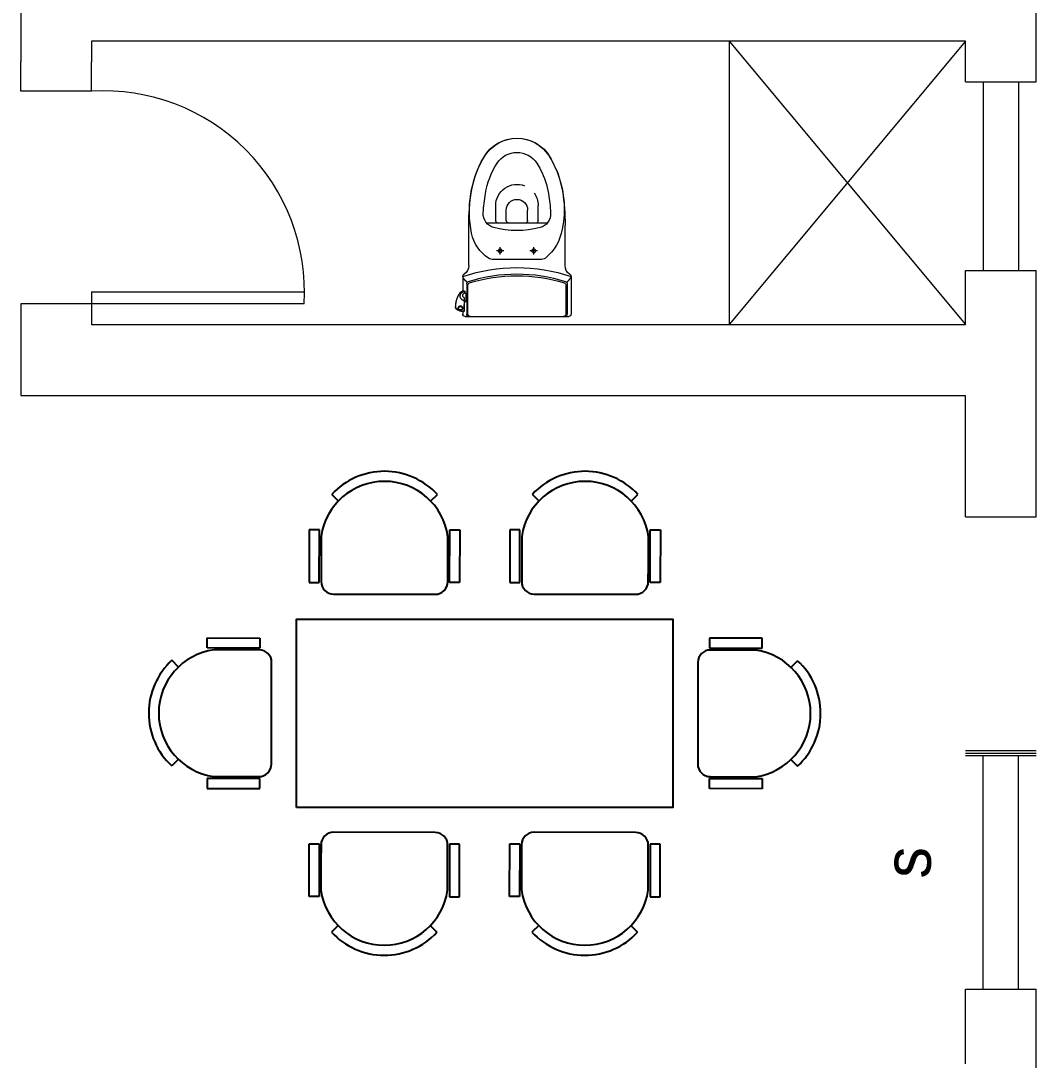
# Model space of a CAD drawing. Header units: inches. Extents: x -59 to 212, y 9 to 737.
# Drawn here: x 90.99 to 111.19, y 322.38 to 343.05 of the extents above; entities that cross this region are included whole.
import ezdxf

# ---------------------------------------------------------------- set-up
doc = ezdxf.new("R2010")
doc.units = ezdxf.units.IN
doc.header["$MEASUREMENT"] = 0
doc.linetypes.add('HIDDEN', pattern=[0.375, 0.25, -0.125])
for name, color, linetype in [('1', 8, 'Continuous'), ('A_WALL_3D', 1, 'Continuous'), ('BODY', 7, 'Continuous'), ('COVER', 7, 'Continuous'), ('DIM', 3, 'Continuous'), ('FUR', 6, 'Continuous'), ('HIDDEN', 8, 'HIDDEN')]:
    doc.layers.add(name, color=color, linetype=linetype)
doc.styles.add('STYLUS', font='stylu.ttf')

# ---------------------------------------------------------------- blocks, each defined once
blk = doc.blocks.new('CH4')
for p, q in [((-181.1, 370.2), (-209.8, 398.1)), ((182.5, 369.5), (211.3, 397.3)), ((-299.4, 257.2), (-299.8, 47.2)), ((-259.4, 257.2), (-299.4, 257.2)), ((-259.8, 47.2), (-259.4, 257.2)), ((260.2, 46.2), (260.6, 256.2)), ((260.6, 256.2), (300.6, 256.1)), ((300.6, 256.1), (300.2, 46.1)), ((-252.1, 230.5), (-252.4, 50.5)), ((252.8, 115.5), (253, 229.5)), ((252.6, 49.5), (252.8, 115.5)), ((-299.8, 47.2), (-259.8, 47.2)), ((300.2, 46.1), (260.2, 46.2)), ((-202.5, 0.4), (202.5, -0.4))]:
    blk.add_line(p, q)
for centre, radius, start, end in [((0.4, 203.7), 286.3, 42.5533, 137.2265), ((0.4, 195), 255, 7.7698, 172.01), ((-202.4, 50.4), 50, 179.8899, 269.8899), ((202.6, 49.6), 50, 269.8899, 359.8899)]:
    blk.add_arc(centre, radius, start, end)
blk = doc.blocks.new('MEET4')
at = {"layer": 'FUR'}
blk.add_lwpolyline([(-750, -375), (-750, 375), (750, 375), (750, -375)], close=True, dxfattribs=at)
for p in [(-400, 475), (400, 475)]:
    blk.add_blockref('CH4', p, dxfattribs=at)
for p, rotation in [((-850, 0), 90), ((850, 0), 270), ((-400, -475), 180), ((400, -475), 180)]:
    blk.add_blockref('CH4', p, dxfattribs=dict(at, rotation=rotation))

msp = doc.modelspace()

# ---------------------------------------------------------------- linework, layer by layer
at = {"lineweight": 0}
for p, q in [((111.19119, 341.84314), (111.19119, 355.53286)), ((90.99292, 344.67007), (90.99292, 342.23724)), ((92.4021, 342.64976), (92.4021, 342.23724)), ((109.78201, 342.64976), (92.4021, 342.64976)), ((109.78201, 342.64976), (105.08474, 342.64976)), ((109.78201, 341.84314), (109.78201, 342.64976)), ((90.99292, 341.6539), (90.99292, 342.23724)), ((92.4021, 341.6539), (92.4021, 342.23724)), ((109.78201, 341.84314), (111.19119, 341.84314)), ((110.1343, 341.84314), (110.1343, 338.08532)), ((110.8389, 341.84314), (110.8389, 338.08532)), ((92.40286, 341.6539), (90.99292, 341.6539)), ((109.78201, 337.01303), (109.78201, 338.08532)), ((109.78201, 338.08532), (111.19119, 338.08532)), ((111.19119, 333.18848), (111.19119, 338.08532)), ((90.99292, 337.42716), (90.99292, 335.60385)), ((92.4021, 337.42716), (92.4021, 337.01303)), ((92.4021, 337.01303), (109.78201, 337.01303)), ((90.99292, 335.60385), (109.78201, 335.60385)), ((109.78201, 333.18848), (109.78201, 335.60385)), ((109.78201, 333.18848), (111.19119, 333.18848)), ((109.78201, 328.53818), (111.19119, 328.53818)), ((109.78201, 328.49121), (111.19119, 328.49121)), ((109.78201, 328.44424), (111.19119, 328.44424)), ((110.1343, 323.79394), (110.1343, 328.44424)), ((110.8389, 323.79394), (110.8389, 328.44424)), ((109.78201, 322.31147), (109.78201, 323.79394)), ((109.78201, 323.79394), (111.19119, 323.79394)), ((111.19119, 319.66361), (111.19119, 323.79394))]:
    msp.add_line(p, q, dxfattribs=at)
at = {"color": 177, "lineweight": 0, "true_color": 0x293189}
for p, q in [((105.08474, 342.64976), (105.08474, 337.01303)), ((105.08474, 342.64976), (109.78201, 337.01303)), ((109.78201, 342.64976), (105.08474, 337.01303))]:
    msp.add_line(p, q, dxfattribs=at)
at = {"color": 2, "lineweight": 0}
for p, q in [((92.4021, 337.66203), (96.62965, 337.66131)), ((92.4021, 337.66203), (92.4021, 337.42716)), ((96.62961, 337.42645), (92.40206, 337.42716))]:
    msp.add_line(p, q, dxfattribs=at)
at = {"color": 7, "lineweight": 0}
msp.add_line((92.4021, 337.42716), (90.99292, 337.42716), dxfattribs=at)
at = {"layer": '1', "color": 177, "linetype": 'ByBlock', "lineweight": 0, "true_color": 0x293189}
for p, q in [((99.69617, 337.59352), (99.69147, 337.58461)), ((99.70105, 337.60228), (99.69617, 337.59352)), ((99.69638, 337.58714), (99.70154, 337.59682)), ((99.70613, 337.6109), (99.70105, 337.60228)), ((99.70154, 337.59682), (99.70692, 337.60634)), ((99.71139, 337.61937), (99.70613, 337.6109)), ((99.70692, 337.60634), (99.71253, 337.61567)), ((99.71685, 337.62769), (99.71139, 337.61937)), ((99.71253, 337.61567), (99.71837, 337.62483)), ((99.7225, 337.63586), (99.71685, 337.62769)), ((99.71837, 337.62483), (99.72444, 337.6338)), ((99.72834, 337.64388), (99.7225, 337.63586)), ((99.72444, 337.6338), (99.731, 337.64296)), ((99.72825, 337.59028), (99.7278, 337.58644)), ((99.7289, 337.59409), (99.72825, 337.59028)), ((99.73437, 337.65173), (99.72834, 337.64388)), ((99.72977, 337.59787), (99.7289, 337.59409)), ((99.73083, 337.60161), (99.72977, 337.59787)), ((99.73205, 337.60518), (99.73083, 337.60161)), ((99.731, 337.64296), (99.73782, 337.65192)), ((99.73346, 337.60871), (99.73205, 337.60518)), ((99.73506, 337.61218), (99.73346, 337.60871)), ((99.73521, 337.65276), (99.73437, 337.65173)), ((99.73683, 337.61558), (99.73506, 337.61218)), ((99.73524, 337.6528), (99.7363, 337.65405)), ((99.7363, 337.65405), (99.73769, 337.65558)), ((99.73889, 337.61909), (99.73683, 337.61558)), ((99.73769, 337.65558), (99.73914, 337.65708)), ((99.73782, 337.65192), (99.74005, 337.65459)), ((99.74114, 337.62252), (99.73889, 337.61909)), ((99.73914, 337.65708), (99.74066, 337.65854)), ((99.74005, 337.65459), (99.74249, 337.65715)), ((99.74066, 337.65854), (99.74224, 337.65997)), ((99.74358, 337.62587), (99.74114, 337.62252)), ((99.74224, 337.65997), (99.74389, 337.66138)), ((99.74249, 337.65715), (99.74512, 337.6596)), ((99.74619, 337.62911), (99.74358, 337.62587)), ((99.74389, 337.66138), (99.74561, 337.66275)), ((99.74512, 337.6596), (99.74801, 337.662)), ((99.74561, 337.66275), (99.7474, 337.66409)), ((99.7489, 337.63217), (99.74619, 337.62911)), ((99.7474, 337.66409), (99.74925, 337.6654)), ((99.74801, 337.662), (99.75107, 337.66427)), ((99.75177, 337.63514), (99.7489, 337.63217)), ((99.74925, 337.6654), (99.75116, 337.66667)), ((99.75107, 337.66427), (99.7543, 337.66642)), ((99.75116, 337.66667), (99.75313, 337.66789)), ((99.7548, 337.638), (99.75177, 337.63514)), ((99.75313, 337.66789), (99.75517, 337.66909)), ((99.7543, 337.66642), (99.75756, 337.66836)), ((99.75797, 337.64076), (99.7548, 337.638)), ((99.75517, 337.66909), (99.75726, 337.67025)), ((99.75726, 337.67025), (99.75941, 337.67137)), ((99.75756, 337.66836), (99.76094, 337.67019)), ((99.76141, 337.64349), (99.75797, 337.64076)), ((99.75941, 337.67137), (99.76162, 337.67244)), ((99.76094, 337.67019), (99.76444, 337.67188)), ((99.76499, 337.64611), (99.76141, 337.64349)), ((99.76162, 337.67244), (99.76389, 337.67348)), ((99.76389, 337.67348), (99.76621, 337.67447)), ((99.76444, 337.67188), (99.76812, 337.67348)), ((99.76871, 337.64861), (99.76499, 337.64611)), ((99.76621, 337.67447), (99.76859, 337.67542)), ((99.76812, 337.67348), (99.7719, 337.67495)), ((99.76859, 337.67542), (99.771, 337.67632)), ((99.77256, 337.65098), (99.76871, 337.64861)), ((99.771, 337.67632), (99.77346, 337.67718)), ((99.7719, 337.67495), (99.77576, 337.67629)), ((99.77642, 337.65316), (99.77256, 337.65098)), ((99.77346, 337.67718), (99.77597, 337.67799)), ((99.77576, 337.67629), (99.77951, 337.67744)), ((99.77597, 337.67799), (99.77851, 337.67875)), ((99.78039, 337.65521), (99.77642, 337.65316)), ((99.77851, 337.67875), (99.7811, 337.67946)), ((99.77951, 337.67744), (99.78332, 337.67848)), ((99.78447, 337.65714), (99.78039, 337.65521)), ((99.7811, 337.67946), (99.78373, 337.68012)), ((99.78297, 337.59296), (99.7831, 337.59651)), ((99.78312, 337.5894), (99.78297, 337.59296)), ((99.7831, 337.59651), (99.78351, 337.60003)), ((99.78356, 337.58585), (99.78312, 337.5894)), ((99.78332, 337.67848), (99.78721, 337.6794)), ((99.78351, 337.60003), (99.78421, 337.6035)), ((99.78373, 337.68012), (99.7864, 337.68074)), ((99.78421, 337.6035), (99.78521, 337.60698)), ((99.78864, 337.65894), (99.78447, 337.65714)), ((99.78521, 337.60698), (99.78651, 337.61041)), ((99.7864, 337.68074), (99.78911, 337.68131)), ((99.78651, 337.61041), (99.7881, 337.61374)), ((99.78721, 337.6794), (99.79115, 337.6802)), ((99.7881, 337.61374), (99.78997, 337.61697)), ((99.79368, 337.66089), (99.78864, 337.65894)), ((99.78911, 337.68131), (99.79052, 337.68158)), ((99.78997, 337.61697), (99.79211, 337.62006)), ((99.79052, 337.68158), (99.79895, 337.68313)), ((99.79115, 337.6802), (99.80387, 337.68254)), ((99.79211, 337.62006), (99.79447, 337.62295)), ((99.79884, 337.66266), (99.79368, 337.66089)), ((99.79447, 337.62295), (99.79709, 337.6257)), ((99.79709, 337.6257), (99.79995, 337.6283)), ((99.80411, 337.66424), (99.79884, 337.66266)), ((99.79895, 337.68313), (99.80329, 337.68391)), ((99.79995, 337.6283), (99.80304, 337.63073)), ((99.80304, 337.63073), (99.80633, 337.63296)), ((99.80329, 337.68391), (99.80408, 337.68404)), ((99.80387, 337.68254), (99.80542, 337.68276)), ((99.80408, 337.68404), (99.80529, 337.68418)), ((99.80946, 337.66564), (99.80411, 337.66424)), ((99.80529, 337.68418), (99.8065, 337.68426)), ((99.80542, 337.68276), (99.80699, 337.68284)), ((99.80633, 337.63296), (99.80922, 337.63467)), ((99.8065, 337.68426), (99.80772, 337.68428)), ((99.80699, 337.68284), (99.80855, 337.6828)), ((99.80772, 337.68428), (99.80892, 337.68424)), ((99.80855, 337.6828), (99.81008, 337.68264)), ((99.80892, 337.68424), (99.81011, 337.68414)), ((99.80922, 337.63467), (99.81225, 337.63624)), ((99.81488, 337.66683), (99.80946, 337.66564)), ((99.81008, 337.68264), (99.81157, 337.68234)), ((99.81011, 337.68414), (99.81128, 337.68398)), ((99.81128, 337.68398), (99.81245, 337.68376)), ((99.81157, 337.68234), (99.813, 337.68193)), ((99.81225, 337.63624), (99.81539, 337.63765)), ((99.81245, 337.68376), (99.8136, 337.68347)), ((99.813, 337.68193), (99.81435, 337.68141)), ((99.8136, 337.68347), (99.81474, 337.68313)), ((99.81435, 337.68141), (99.8156, 337.68077)), ((99.81474, 337.68313), (99.81584, 337.68272)), ((99.82035, 337.66783), (99.81488, 337.66683)), ((99.81583, 337.63886), (99.81539, 337.63765)), ((99.81539, 337.63765), (99.8154, 337.63766)), ((99.8154, 337.63766), (99.81691, 337.63902)), ((99.8156, 337.68077), (99.81674, 337.68003)), ((99.81625, 337.64018), (99.81583, 337.63886)), ((99.81584, 337.68272), (99.81692, 337.68225)), ((99.81666, 337.64162), (99.81625, 337.64018)), ((99.81705, 337.6432), (99.81666, 337.64162)), ((99.81674, 337.68003), (99.81776, 337.6792)), ((99.81691, 337.63902), (99.81847, 337.64018)), ((99.81692, 337.68225), (99.81794, 337.68173)), ((99.81757, 337.64559), (99.81705, 337.6432)), ((99.81806, 337.64825), (99.81757, 337.64559)), ((99.81776, 337.6792), (99.81865, 337.67827)), ((99.81794, 337.68173), (99.81892, 337.68115)), ((99.81853, 337.65117), (99.81806, 337.64825)), ((99.81847, 337.64018), (99.81952, 337.64083)), ((99.81896, 337.65428), (99.81853, 337.65117)), ((99.81865, 337.67827), (99.81938, 337.67728)), ((99.81892, 337.68115), (99.81982, 337.68053)), ((99.81937, 337.65763), (99.81896, 337.65428)), ((99.81975, 337.66123), (99.81937, 337.65763)), ((99.81938, 337.67728), (99.81996, 337.67622)), ((99.81952, 337.64083), (99.82052, 337.64138)), ((99.82006, 337.66445), (99.81975, 337.66123)), ((99.81982, 337.68053), (99.82067, 337.67986)), ((99.81996, 337.67622), (99.82037, 337.67511)), ((99.82035, 337.66783), (99.82006, 337.66445)), ((99.82065, 337.6725), (99.82035, 337.66783)), ((99.82037, 337.67511), (99.8206, 337.67396)), ((99.82052, 337.64138), (99.82144, 337.64181)), ((99.8206, 337.67396), (99.82065, 337.6725)), ((99.82067, 337.67986), (99.82147, 337.67913)), ((99.82144, 337.64181), (99.82203, 337.64204)), ((99.82147, 337.67913), (99.82222, 337.67836)), ((99.82203, 337.64204), (99.82255, 337.6422)), ((99.82222, 337.67836), (99.82289, 337.67755)), ((99.82255, 337.6422), (99.82264, 337.64223)), ((99.82289, 337.67755), (99.8235, 337.6767)), ((99.8232, 337.64228), (99.82348, 337.64444)), ((99.82348, 337.64444), (99.82376, 337.64678)), ((99.8235, 337.6767), (99.82403, 337.67581)), ((99.82376, 337.64678), (99.82403, 337.64928)), ((99.82403, 337.67581), (99.82449, 337.67491)), ((99.82403, 337.64928), (99.82429, 337.65195)), ((99.82429, 337.65195), (99.82455, 337.65488)), ((99.82449, 337.67491), (99.82487, 337.67398)), ((99.82455, 337.65488), (99.8248, 337.65797)), ((99.8248, 337.65797), (99.82504, 337.66124)), ((99.82487, 337.67398), (99.82516, 337.67304)), ((99.82504, 337.66124), (99.82527, 337.66466)), ((99.82516, 337.67304), (99.82538, 337.6721)), ((99.82527, 337.66466), (99.82557, 337.6693)), ((99.82538, 337.6721), (99.82553, 337.67114)), ((99.82553, 337.67114), (99.82555, 337.67092)), ((99.82555, 337.67088), (99.82555, 337.67092)), ((99.82557, 337.6693), (99.82555, 337.67088)), ((99.82557, 337.6693), (99.82597, 337.66494)), ((99.82565, 337.6698), (99.8264, 337.66164)), ((99.82597, 337.66494), (99.82637, 337.66058)), ((99.82637, 337.66058), (99.82642, 337.66003)), ((99.82638, 337.64921), (99.82637, 337.64565)), ((99.82637, 337.64565), (99.82638, 337.643)), ((99.8264, 337.65265), (99.82638, 337.64921)), ((99.8264, 337.66165), (99.82644, 337.66111)), ((99.82643, 337.65608), (99.8264, 337.65265)), ((99.82642, 337.66003), (99.82647, 337.65948)), ((99.82647, 337.65941), (99.82643, 337.65608)), ((99.82644, 337.66111), (99.82645, 337.66086)), ((99.82645, 337.66086), (99.82646, 337.66058)), ((99.82646, 337.66058), (99.82647, 337.65948)), ((99.82647, 337.65948), (99.82647, 337.65941)), ((99.84352, 337.64232), (99.84352, 337.46859)), ((99.63962, 337.39013), (99.63903, 337.37963)), ((99.64041, 337.40058), (99.63962, 337.39013)), ((99.64138, 337.41097), (99.64041, 337.40058)), ((99.64255, 337.42129), (99.64138, 337.41097)), ((99.6442, 337.43359), (99.64255, 337.42129)), ((99.64348, 337.38242), (99.6442, 337.39432)), ((99.64612, 337.44578), (99.6442, 337.43359)), ((99.6442, 337.39432), (99.64516, 337.40616)), ((99.64516, 337.40616), (99.64636, 337.4179)), ((99.64831, 337.45785), (99.64612, 337.44578)), ((99.64636, 337.4179), (99.64781, 337.42956)), ((99.64781, 337.42956), (99.64953, 337.44128)), ((99.65077, 337.4698), (99.64831, 337.45785)), ((99.64953, 337.44128), (99.6515, 337.45291)), ((99.6535, 337.48162), (99.65077, 337.4698)), ((99.6515, 337.45291), (99.65371, 337.46442)), ((99.65649, 337.4933), (99.6535, 337.48162)), ((99.65371, 337.46442), (99.65617, 337.47582)), ((99.65617, 337.47582), (99.65887, 337.48709)), ((99.65974, 337.50484), (99.65649, 337.4933)), ((99.65887, 337.48709), (99.66166, 337.49769)), ((99.66326, 337.51623), (99.65974, 337.50484)), ((99.66166, 337.49769), (99.66467, 337.50817)), ((99.66671, 337.52653), (99.66326, 337.51623)), ((99.66467, 337.50817), (99.6679, 337.51852)), ((99.67037, 337.53671), (99.66671, 337.52653)), ((99.6679, 337.51852), (99.67133, 337.52875)), ((99.67425, 337.54674), (99.67037, 337.53671)), ((99.67133, 337.52875), (99.67498, 337.53883)), ((99.67835, 337.55664), (99.67425, 337.54674)), ((99.67498, 337.53883), (99.67885, 337.54878)), ((99.68265, 337.56639), (99.67835, 337.55664)), ((99.67885, 337.54878), (99.68292, 337.55859)), ((99.68696, 337.57557), (99.68265, 337.56639)), ((99.68292, 337.55859), (99.6872, 337.56826)), ((99.69147, 337.58461), (99.68696, 337.57557)), ((99.6872, 337.56826), (99.69169, 337.57778)), ((99.69169, 337.57778), (99.69638, 337.58714)), ((99.7278, 337.58644), (99.72752, 337.58154)), ((99.72752, 337.58154), (99.72759, 337.57661)), ((99.72759, 337.57661), (99.72798, 337.57169)), ((99.72798, 337.57169), (99.72851, 337.5679)), ((99.72851, 337.5679), (99.72924, 337.56411)), ((99.72924, 337.56411), (99.73017, 337.56035)), ((99.73017, 337.56035), (99.73129, 337.55663)), ((99.73129, 337.55663), (99.73301, 337.55187)), ((99.73301, 337.55187), (99.73505, 337.54719)), ((99.73505, 337.54719), (99.73739, 337.5426)), ((99.73739, 337.5426), (99.7394, 337.53913)), ((99.7394, 337.53913), (99.74158, 337.53573)), ((99.74158, 337.53573), (99.74394, 337.53241)), ((99.74394, 337.53241), (99.74645, 337.52917)), ((99.74645, 337.52917), (99.75, 337.52505)), ((99.75, 337.52505), (99.75381, 337.52109)), ((99.75381, 337.52109), (99.75788, 337.51731)), ((99.75788, 337.51731), (99.76117, 337.51453)), ((99.76117, 337.51453), (99.76461, 337.51187)), ((99.76461, 337.51187), (99.76817, 337.50933)), ((99.76817, 337.50933), (99.77185, 337.50693)), ((99.77185, 337.50693), (99.77564, 337.50467)), ((99.77564, 337.50467), (99.77953, 337.50254)), ((99.77953, 337.50254), (99.78352, 337.50055)), ((99.78352, 337.50055), (99.78761, 337.49871)), ((99.78423, 337.58253), (99.78356, 337.58585)), ((99.78516, 337.57923), (99.78423, 337.58253)), ((99.78633, 337.57597), (99.78516, 337.57923)), ((99.78774, 337.57277), (99.78633, 337.57597)), ((99.78761, 337.49871), (99.7919, 337.49698)), ((99.7894, 337.56966), (99.78774, 337.57277)), ((99.79124, 337.56671), (99.7894, 337.56966)), ((99.79332, 337.56386), (99.79124, 337.56671)), ((99.7919, 337.49698), (99.79628, 337.4954)), ((99.79561, 337.56111), (99.79332, 337.56386)), ((99.7981, 337.55851), (99.79561, 337.56111)), ((99.79628, 337.4954), (99.80074, 337.49399)), ((99.8008, 337.55606), (99.7981, 337.55851)), ((99.80074, 337.49399), (99.80526, 337.49274)), ((99.80317, 337.55415), (99.8008, 337.55606)), ((99.80567, 337.55236), (99.80317, 337.55415)), ((99.80526, 337.49274), (99.80843, 337.49198)), ((99.8083, 337.55071), (99.80567, 337.55236)), ((99.80858, 337.39349), (99.80823, 337.37934)), ((99.81102, 337.54919), (99.8083, 337.55071)), ((99.80843, 337.49198), (99.81163, 337.4913)), ((99.80896, 337.40755), (99.80858, 337.39349)), ((99.80935, 337.42152), (99.80896, 337.40755)), ((99.80976, 337.43538), (99.80935, 337.42152)), ((99.81019, 337.44913), (99.80976, 337.43538)), ((99.81056, 337.46049), (99.81019, 337.44913)), ((99.81094, 337.47177), (99.81056, 337.46049)), ((99.81133, 337.48296), (99.81094, 337.47177)), ((99.81102, 337.54919), (99.81122, 337.5445)), ((99.81103, 337.54917), (99.81102, 337.54919)), ((99.81229, 337.54493), (99.81103, 337.54917)), ((99.81122, 337.5445), (99.81139, 337.5398)), ((99.81163, 337.4913), (99.81133, 337.48296)), ((99.81139, 337.5398), (99.81153, 337.53509)), ((99.81153, 337.53509), (99.81164, 337.53038)), ((99.81169, 337.49399), (99.81163, 337.4913)), ((99.81164, 337.53038), (99.81173, 337.52569)), ((99.81174, 337.49672), (99.81169, 337.49399)), ((99.81173, 337.52569), (99.81179, 337.52103)), ((99.81178, 337.49948), (99.81174, 337.49672)), ((99.81181, 337.50227), (99.81178, 337.49948)), ((99.81179, 337.52103), (99.81184, 337.51626)), ((99.81184, 337.50686), (99.81181, 337.50227)), ((99.81184, 337.51626), (99.81185, 337.51153)), ((99.81185, 337.51153), (99.81184, 337.50686)), ((99.8136, 337.54071), (99.81229, 337.54493)), ((99.81446, 337.53794), (99.8136, 337.54071)), ((99.81416, 337.39456), (99.81382, 337.38134)), ((99.81452, 337.40769), (99.81416, 337.39456)), ((99.81528, 337.53517), (99.81446, 337.53794)), ((99.8149, 337.42074), (99.81452, 337.40769)), ((99.81529, 337.4337), (99.8149, 337.42074)), ((99.81604, 337.5324), (99.81528, 337.53517)), ((99.81568, 337.44641), (99.81529, 337.4337)), ((99.81569, 337.44656), (99.81568, 337.44641)), ((99.81582, 337.45022), (99.81569, 337.44656)), ((99.8157, 337.44648), (99.8157, 337.44641)), ((99.81596, 337.45375), (99.81582, 337.45022)), ((99.81613, 337.45728), (99.81596, 337.45375)), ((99.81653, 337.53035), (99.81604, 337.5324)), ((99.81631, 337.46065), (99.81613, 337.45728)), ((99.81651, 337.46385), (99.81631, 337.46065)), ((99.81673, 337.46684), (99.81651, 337.46385)), ((99.81694, 337.52831), (99.81653, 337.53035)), ((99.81661, 337.48911), (99.81675, 337.49319)), ((99.81695, 337.46961), (99.81673, 337.46684)), ((99.81675, 337.49319), (99.81688, 337.49737)), ((99.81688, 337.49737), (99.81699, 337.50162)), ((99.81723, 337.52632), (99.81694, 337.52831)), ((99.81719, 337.4721), (99.81695, 337.46961)), ((99.81699, 337.50162), (99.8171, 337.50594)), ((99.8171, 337.50594), (99.81719, 337.51047)), ((99.81719, 337.51047), (99.81727, 337.51505)), ((99.81743, 337.47437), (99.81719, 337.4721)), ((99.81738, 337.52434), (99.81723, 337.52632)), ((99.81727, 337.51505), (99.81733, 337.51968)), ((99.81733, 337.51968), (99.81738, 337.52434)), ((99.81769, 337.47642), (99.81743, 337.47437)), ((99.81795, 337.47821), (99.81769, 337.47642)), ((99.81822, 337.47974), (99.81795, 337.47821)), ((99.81813, 337.47867), (99.81846, 337.47914)), ((99.81822, 337.47917), (99.81816, 337.47891)), ((99.8185, 337.48101), (99.81822, 337.47974)), ((99.81832, 337.47963), (99.81822, 337.47917)), ((99.81841, 337.47999), (99.81832, 337.47963)), ((99.81848, 337.48027), (99.81841, 337.47999)), ((99.81846, 337.47914), (99.81903, 337.48014)), ((99.81854, 337.48047), (99.81848, 337.48027)), ((99.81879, 337.48201), (99.8185, 337.48101)), ((99.81859, 337.4806), (99.81854, 337.48047)), ((99.81861, 337.48065), (99.81859, 337.4806)), ((99.81861, 337.48066), (99.81861, 337.48065)), ((99.81908, 337.48274), (99.81879, 337.48201)), ((99.81903, 337.48014), (99.81933, 337.48085)), ((99.81937, 337.48318), (99.81908, 337.48274)), ((99.81933, 337.48085), (99.81955, 337.48161)), ((99.81966, 337.48334), (99.81937, 337.48318)), ((99.81955, 337.48161), (99.81967, 337.48244)), ((99.81967, 337.48244), (99.81966, 337.48334)), ((99.63861, 337.36324), (99.63857, 337.36437)), ((99.63863, 337.36907), (99.63858, 337.36736)), ((99.63863, 337.36907), (99.6386, 337.36736)), ((99.6386, 337.36736), (99.63863, 337.36533)), ((99.63865, 337.36224), (99.63861, 337.36324)), ((99.63903, 337.37963), (99.63863, 337.36907)), ((99.63863, 337.36533), (99.63885, 337.3616)), ((99.6389, 337.35913), (99.63865, 337.36224)), ((99.63885, 337.3616), (99.63928, 337.35788)), ((99.63945, 337.35504), (99.6389, 337.35913)), ((99.63928, 337.35788), (99.63996, 337.35409)), ((99.64024, 337.35112), (99.63945, 337.35504)), ((99.63996, 337.35409), (99.64086, 337.35033)), ((99.64127, 337.34725), (99.64024, 337.35112)), ((99.64086, 337.35033), (99.64198, 337.34663)), ((99.64254, 337.34345), (99.64127, 337.34725)), ((99.64198, 337.34663), (99.64329, 337.3431)), ((99.64398, 337.33986), (99.64254, 337.34345)), ((99.64301, 337.37045), (99.64348, 337.38242)), ((99.64303, 337.36653), (99.64301, 337.37045)), ((99.64329, 337.36262), (99.64303, 337.36653)), ((99.64382, 337.35873), (99.64329, 337.36262)), ((99.64329, 337.3431), (99.6448, 337.33964)), ((99.64456, 337.35501), (99.64382, 337.35873)), ((99.64564, 337.33636), (99.64398, 337.33986)), ((99.64554, 337.35133), (99.64456, 337.35501)), ((99.6448, 337.33964), (99.6465, 337.33627)), ((99.64675, 337.34771), (99.64554, 337.35133)), ((99.6475, 337.33295), (99.64564, 337.33636)), ((99.6465, 337.33627), (99.64846, 337.33291)), ((99.6481, 337.34436), (99.64675, 337.34771)), ((99.6495, 337.32974), (99.6475, 337.33295)), ((99.64965, 337.34108), (99.6481, 337.34436)), ((99.64846, 337.33291), (99.65062, 337.32965)), ((99.65169, 337.32665), (99.6495, 337.32974)), ((99.65139, 337.33789), (99.64965, 337.34108)), ((99.65062, 337.32965), (99.65298, 337.32652)), ((99.65326, 337.33489), (99.65139, 337.33789)), ((99.65405, 337.32367), (99.65169, 337.32665)), ((99.65298, 337.32652), (99.65564, 337.32338)), ((99.65531, 337.33199), (99.65326, 337.33489)), ((99.65667, 337.32075), (99.65405, 337.32367)), ((99.65752, 337.32921), (99.65531, 337.33199)), ((99.65564, 337.32338), (99.65849, 337.32041)), ((99.65945, 337.31797), (99.65667, 337.32075)), ((99.65997, 337.32647), (99.65752, 337.32921)), ((99.65849, 337.32041), (99.66153, 337.3176)), ((99.6624, 337.31536), (99.65945, 337.31797)), ((99.66257, 337.32387), (99.65997, 337.32647)), ((99.66153, 337.3176), (99.66485, 337.31489)), ((99.66541, 337.31297), (99.6624, 337.31536)), ((99.66533, 337.32142), (99.66257, 337.32387)), ((99.66485, 337.31489), (99.66834, 337.31239)), ((99.66814, 337.31919), (99.66533, 337.32142)), ((99.66855, 337.31076), (99.66541, 337.31297)), ((99.67109, 337.31712), (99.66814, 337.31919)), ((99.66834, 337.31239), (99.67199, 337.3101)), ((99.67182, 337.30871), (99.66855, 337.31076)), ((99.67415, 337.31521), (99.67109, 337.31712)), ((99.67569, 337.30638), (99.67193, 337.30855)), ((99.67941, 337.3044), (99.67198, 337.30862)), ((99.68159, 337.31098), (99.67415, 337.31521)), ((99.67994, 337.30401), (99.67569, 337.30638)), ((99.68714, 337.3003), (99.67941, 337.3044)), ((99.68422, 337.30171), (99.67994, 337.30401)), ((99.68916, 337.30694), (99.68159, 337.31098)), ((99.68854, 337.29947), (99.68422, 337.30171)), ((99.69498, 337.29639), (99.68714, 337.3003)), ((99.69291, 337.29728), (99.68854, 337.29947)), ((99.69685, 337.30311), (99.68916, 337.30694)), ((99.68966, 337.34102), (99.68947, 337.33808)), ((99.68947, 337.33808), (99.68953, 337.33513)), ((99.68953, 337.33513), (99.68983, 337.3322)), ((99.69008, 337.34394), (99.68966, 337.34102)), ((99.68983, 337.3322), (99.69037, 337.32931)), ((99.69075, 337.34681), (99.69008, 337.34394)), ((99.69037, 337.32931), (99.69113, 337.32647)), ((99.69164, 337.34962), (99.69075, 337.34681)), ((99.69113, 337.32647), (99.69212, 337.32371)), ((99.69275, 337.35235), (99.69164, 337.34962)), ((99.69212, 337.32371), (99.69333, 337.32104)), ((99.69406, 337.35498), (99.69275, 337.35235)), ((99.69732, 337.29517), (99.69291, 337.29728)), ((99.69333, 337.32104), (99.69472, 337.31847)), ((99.69557, 337.35751), (99.69406, 337.35498)), ((99.69472, 337.31847), (99.69631, 337.31602)), ((99.70294, 337.29271), (99.69498, 337.29639)), ((99.69725, 337.35992), (99.69557, 337.35751)), ((99.69631, 337.31602), (99.69806, 337.31369)), ((99.70465, 337.29949), (99.69685, 337.30311)), ((99.69949, 337.36264), (99.69725, 337.35992)), ((99.70176, 337.29312), (99.69732, 337.29517)), ((99.69744, 337.33787), (99.69759, 337.34017)), ((99.69749, 337.33557), (99.69744, 337.33787)), ((99.69774, 337.33329), (99.69749, 337.33557)), ((99.69759, 337.34017), (99.69795, 337.34246)), ((99.69819, 337.33103), (99.69774, 337.33329)), ((99.69795, 337.34246), (99.69849, 337.34468)), ((99.69806, 337.31369), (99.69997, 337.3115)), ((99.69883, 337.32881), (99.69819, 337.33103)), ((99.69849, 337.34468), (99.69923, 337.34687)), ((99.69965, 337.32666), (99.69883, 337.32881)), ((99.69923, 337.34687), (99.70016, 337.34903)), ((99.70193, 337.36517), (99.69949, 337.36264)), ((99.70065, 337.32458), (99.69965, 337.32666)), ((99.69997, 337.3115), (99.70244, 337.30906)), ((99.70016, 337.34903), (99.70124, 337.35108)), ((99.70183, 337.32256), (99.70065, 337.32458)), ((99.70124, 337.35108), (99.70249, 337.35305)), ((99.70623, 337.29113), (99.70176, 337.29312)), ((99.70314, 337.32066), (99.70183, 337.32256)), ((99.70457, 337.36749), (99.70193, 337.36517)), ((99.70244, 337.30906), (99.7051, 337.30682)), ((99.70249, 337.35305), (99.7039, 337.35495)), ((99.711, 337.28923), (99.70294, 337.29271)), ((99.70459, 337.31884), (99.70314, 337.32066)), ((99.7039, 337.35495), (99.70623, 337.35756)), ((99.70737, 337.36961), (99.70457, 337.36749)), ((99.7062, 337.31711), (99.70459, 337.31884)), ((99.71255, 337.29608), (99.70465, 337.29949)), ((99.7051, 337.30682), (99.70791, 337.3048)), ((99.70824, 337.31522), (99.7062, 337.31711)), ((99.70623, 337.35756), (99.70888, 337.35997)), ((99.71074, 337.28922), (99.70623, 337.29113)), ((99.71031, 337.37151), (99.70737, 337.36961)), ((99.70791, 337.3048), (99.71087, 337.30299)), ((99.71046, 337.31347), (99.70824, 337.31522)), ((99.70888, 337.35997), (99.71171, 337.3621)), ((99.71415, 337.37359), (99.71031, 337.37151)), ((99.71282, 337.31188), (99.71046, 337.31347)), ((99.71527, 337.28737), (99.71074, 337.28922)), ((99.71087, 337.30299), (99.71394, 337.3014)), ((99.72052, 337.28546), (99.711, 337.28923)), ((99.71171, 337.3621), (99.71477, 337.36401)), ((99.72188, 337.29237), (99.71255, 337.29608)), ((99.71527, 337.31047), (99.71282, 337.31188)), ((99.71394, 337.3014), (99.71792, 337.29973)), ((99.71815, 337.37532), (99.71415, 337.37359)), ((99.71477, 337.36401), (99.71795, 337.36562)), ((99.71785, 337.30922), (99.71527, 337.31047)), ((99.71984, 337.2856), (99.71527, 337.28737)), ((99.72115, 337.30793), (99.71785, 337.30922)), ((99.71792, 337.29973), (99.72202, 337.29841)), ((99.71795, 337.36562), (99.7213, 337.36699)), ((99.72227, 337.37673), (99.71815, 337.37532)), ((99.72444, 337.28388), (99.71984, 337.2856)), ((99.73017, 337.28199), (99.72052, 337.28546)), ((99.72459, 337.30689), (99.72115, 337.30793)), ((99.7213, 337.36699), (99.72472, 337.36808)), ((99.73134, 337.28896), (99.72188, 337.29237)), ((99.72202, 337.29841), (99.72622, 337.29743)), ((99.72648, 337.37779), (99.72227, 337.37673)), ((99.72907, 337.28224), (99.72444, 337.28388)), ((99.72807, 337.30613), (99.72459, 337.30689)), ((99.72472, 337.36808), (99.72824, 337.36892)), ((99.72622, 337.29743), (99.73048, 337.2968)), ((99.73075, 337.37853), (99.72648, 337.37779)), ((99.73164, 337.30564), (99.72807, 337.30613)), ((99.72824, 337.36892), (99.7318, 337.36949)), ((99.73373, 337.28067), (99.72907, 337.28224)), ((99.73994, 337.27883), (99.73017, 337.28199)), ((99.73048, 337.2968), (99.73479, 337.29652)), ((99.73506, 337.37892), (99.73075, 337.37853)), ((99.74092, 337.28584), (99.73134, 337.28896)), ((99.73523, 337.30542), (99.73164, 337.30564)), ((99.7318, 337.36949), (99.73539, 337.3698)), ((99.7384, 337.27917), (99.73373, 337.28067)), ((99.73479, 337.29652), (99.7391, 337.29659)), ((99.73938, 337.37898), (99.73506, 337.37892)), ((99.73882, 337.30547), (99.73523, 337.30542)), ((99.73539, 337.3698), (99.73899, 337.36985)), ((99.74309, 337.27775), (99.7384, 337.27917)), ((99.74242, 337.30579), (99.73882, 337.30547)), ((99.73899, 337.36985), (99.74257, 337.36964)), ((99.7391, 337.29659), (99.74341, 337.29699)), ((99.74368, 337.37871), (99.73938, 337.37898)), ((99.74981, 337.27598), (99.73994, 337.27883)), ((99.75059, 337.28304), (99.74092, 337.28584)), ((99.74596, 337.30638), (99.74242, 337.30579)), ((99.74257, 337.36964), (99.74614, 337.36917)), ((99.74781, 337.27639), (99.74309, 337.27775)), ((99.74341, 337.29699), (99.74767, 337.29775)), ((99.74793, 337.3781), (99.74368, 337.37871)), ((99.74948, 337.30725), (99.74596, 337.30638)), ((99.74614, 337.36917), (99.74962, 337.36843)), ((99.74767, 337.29775), (99.75188, 337.29885)), ((99.75254, 337.27511), (99.74781, 337.27639)), ((99.75213, 337.37716), (99.74793, 337.3781)), ((99.75289, 337.30838), (99.74948, 337.30725)), ((99.74962, 337.36843), (99.75305, 337.36743)), ((99.75978, 337.27344), (99.74981, 337.27598)), ((99.76036, 337.28054), (99.75059, 337.28304)), ((99.75188, 337.29885), (99.75599, 337.3003)), ((99.75622, 337.37588), (99.75213, 337.37716)), ((99.7573, 337.2739), (99.75254, 337.27511)), ((99.75624, 337.30979), (99.75289, 337.30838)), ((99.75305, 337.36743), (99.75633, 337.36617)), ((99.75599, 337.3003), (99.75997, 337.30209)), ((99.76018, 337.37426), (99.75622, 337.37588)), ((99.7594, 337.31145), (99.75624, 337.30979)), ((99.75633, 337.36617), (99.75891, 337.36496)), ((99.76208, 337.27276), (99.7573, 337.2739)), ((99.75891, 337.36496), (99.76135, 337.36359)), ((99.76246, 337.3134), (99.7594, 337.31145)), ((99.76983, 337.27122), (99.75978, 337.27344)), ((99.75997, 337.30209), (99.7638, 337.30423)), ((99.76324, 337.37272), (99.76018, 337.37426)), ((99.77022, 337.27835), (99.76036, 337.28054)), ((99.76135, 337.36359), (99.7637, 337.36204)), ((99.76686, 337.2717), (99.76208, 337.27276)), ((99.76527, 337.31558), (99.76246, 337.3134)), ((99.76619, 337.37097), (99.76324, 337.37272)), ((99.7637, 337.36204), (99.76591, 337.36033)), ((99.7638, 337.30423), (99.76673, 337.30618)), ((99.7679, 337.31806), (99.76527, 337.31558)), ((99.76591, 337.36033), (99.76794, 337.35849)), ((99.76899, 337.36899), (99.76619, 337.37097)), ((99.76673, 337.30618), (99.76951, 337.30835)), ((99.77164, 337.27071), (99.76686, 337.2717)), ((99.77022, 337.32072), (99.7679, 337.31806)), ((99.76794, 337.35849), (99.76954, 337.35679)), ((99.77163, 337.36681), (99.76899, 337.36899)), ((99.76951, 337.30835), (99.77214, 337.31073)), ((99.76954, 337.35679), (99.77099, 337.35501)), ((99.77996, 337.26932), (99.76983, 337.27122)), ((99.77163, 337.32265), (99.77022, 337.32072)), ((99.78015, 337.27647), (99.77022, 337.27835)), ((99.77099, 337.35501), (99.77229, 337.35314)), ((99.7741, 337.36442), (99.77163, 337.36681)), ((99.77288, 337.32466), (99.77163, 337.32265)), ((99.77647, 337.26979), (99.77164, 337.27071)), ((99.77214, 337.31073), (99.77457, 337.31331)), ((99.77229, 337.35314), (99.77346, 337.35115)), ((99.77395, 337.32672), (99.77288, 337.32466)), ((99.77346, 337.35115), (99.77445, 337.34909)), ((99.77487, 337.3289), (99.77395, 337.32672)), ((99.77599, 337.36228), (99.7741, 337.36442)), ((99.77445, 337.34909), (99.77527, 337.34697)), ((99.77457, 337.31331), (99.77679, 337.31608)), ((99.77561, 337.33111), (99.77487, 337.3289)), ((99.77527, 337.34697), (99.77591, 337.34476)), ((99.77615, 337.33335), (99.77561, 337.33111)), ((99.77591, 337.34476), (99.77636, 337.34252)), ((99.77774, 337.35999), (99.77599, 337.36228)), ((99.7765, 337.33565), (99.77615, 337.33335)), ((99.77636, 337.34252), (99.77661, 337.34024)), ((99.78133, 337.26894), (99.77647, 337.26979)), ((99.77666, 337.33795), (99.7765, 337.33565)), ((99.77661, 337.34024), (99.77666, 337.33795)), ((99.77679, 337.31608), (99.77847, 337.31853)), ((99.77931, 337.35758), (99.77774, 337.35999)), ((99.77847, 337.31853), (99.77997, 337.32109)), ((99.7807, 337.35505), (99.77931, 337.35758)), ((99.79015, 337.26774), (99.77996, 337.26932)), ((99.77997, 337.32109), (99.78127, 337.32376)), ((99.79014, 337.27492), (99.78015, 337.27647)), ((99.7819, 337.35242), (99.7807, 337.35505)), ((99.78127, 337.32376), (99.78237, 337.32652)), ((99.78622, 337.26816), (99.78133, 337.26894)), ((99.78288, 337.34968), (99.7819, 337.35242)), ((99.78237, 337.32652), (99.78326, 337.32936)), ((99.78364, 337.34687), (99.78288, 337.34968)), ((99.78326, 337.32936), (99.78392, 337.33225)), ((99.78418, 337.34399), (99.78364, 337.34687)), ((99.78392, 337.33225), (99.78434, 337.33518)), ((99.78447, 337.34107), (99.78418, 337.34399)), ((99.78434, 337.33518), (99.78453, 337.33813)), ((99.78453, 337.33813), (99.78447, 337.34107)), ((99.79025, 337.26758), (99.78622, 337.26816)), ((99.79179, 337.27479), (99.79014, 337.27492)), ((99.79239, 337.26756), (99.79015, 337.26774)), ((99.79065, 337.26752), (99.79025, 337.26758)), ((99.79184, 337.26742), (99.79065, 337.26752)), ((99.79346, 337.27485), (99.79179, 337.27479)), ((99.79304, 337.2674), (99.79184, 337.26742)), ((99.79465, 337.26765), (99.79239, 337.26756)), ((99.79424, 337.26745), (99.79304, 337.2674)), ((99.79511, 337.2751), (99.79346, 337.27485)), ((99.79544, 337.26757), (99.79424, 337.26745)), ((99.79688, 337.268), (99.79465, 337.26765)), ((99.79664, 337.27552), (99.79511, 337.2751)), ((99.79662, 337.26777), (99.79544, 337.26757)), ((99.7978, 337.26805), (99.79662, 337.26777)), ((99.79812, 337.27611), (99.79664, 337.27552)), ((99.79892, 337.26857), (99.79688, 337.268)), ((99.79896, 337.2684), (99.7978, 337.26805)), ((99.79952, 337.27685), (99.79812, 337.27611)), ((99.80088, 337.26935), (99.79892, 337.26857)), ((99.80009, 337.26882), (99.79896, 337.2684)), ((99.80084, 337.27774), (99.79952, 337.27685)), ((99.8012, 337.26931), (99.80009, 337.26882)), ((99.80205, 337.27878), (99.80084, 337.27774)), ((99.80275, 337.27034), (99.80088, 337.26935)), ((99.80227, 337.26988), (99.8012, 337.26931)), ((99.80313, 337.27994), (99.80205, 337.27878)), ((99.8033, 337.2705), (99.80227, 337.26988)), ((99.80448, 337.27152), (99.80275, 337.27034)), ((99.80407, 337.28121), (99.80313, 337.27994)), ((99.80428, 337.27118), (99.8033, 337.2705)), ((99.80487, 337.28258), (99.80407, 337.28121)), ((99.80521, 337.27192), (99.80428, 337.27118)), ((99.80608, 337.27289), (99.80448, 337.27152)), ((99.8055, 337.28401), (99.80487, 337.28258)), ((99.80609, 337.27271), (99.80521, 337.27192)), ((99.80597, 337.28551), (99.8055, 337.28401)), ((99.80626, 337.28705), (99.80597, 337.28551)), ((99.80752, 337.27442), (99.80608, 337.27289)), ((99.80693, 337.27357), (99.80609, 337.27271)), ((99.80638, 337.2886), (99.80626, 337.28705)), ((99.80653, 337.2977), (99.80638, 337.2886)), ((99.80669, 337.30678), (99.80653, 337.2977)), ((99.80696, 337.32144), (99.80669, 337.30678)), ((99.80771, 337.27449), (99.80693, 337.27357)), ((99.80725, 337.33603), (99.80696, 337.32144)), ((99.80756, 337.35055), (99.80725, 337.33603)), ((99.80876, 337.27609), (99.80752, 337.27442)), ((99.80788, 337.36499), (99.80756, 337.35055)), ((99.80844, 337.27545), (99.80771, 337.27449)), ((99.80823, 337.37934), (99.80788, 337.36499)), ((99.80879, 337.27597), (99.80844, 337.27545)), ((99.80982, 337.27789), (99.80876, 337.27609)), ((99.81066, 337.27979), (99.80982, 337.27789)), ((99.81128, 337.28176), (99.81066, 337.27979)), ((99.81167, 337.28378), (99.81128, 337.28176)), ((99.81182, 337.28575), (99.81167, 337.28378)), ((99.81206, 337.29976), (99.81182, 337.28583)), ((99.81232, 337.31364), (99.81206, 337.29976)), ((99.81259, 337.32746), (99.81232, 337.31364)), ((99.81288, 337.34121), (99.81259, 337.32746)), ((99.81318, 337.35466), (99.81288, 337.34121)), ((99.81349, 337.36804), (99.81318, 337.35466)), ((99.81382, 337.38134), (99.81349, 337.36804))]:
    msp.add_line(p, q, dxfattribs=at)
at = {"layer": '1', "color": 177, "linetype": 'ByBlock', "lineweight": 0, "true_color": 0x293189, "extrusion": (0, 0, -1)}
for centre, major_axis, start_param, end_param in [((99.84352, 337.55546), (-0.06311, 0.06311), 0.54912073, 0.75836781), ((99.84117, 337.64232), (-0.00166, 0.00166), 0.75836786, 2.35619449), ((99.84352, 337.55546), (-0.06311, -0.06311), 5.52481745, 5.79910505), ((100.69604, 337.54745), (-0.62152, 0.62152), -0.82969912, -0.8116945), ((100.40834, 337.53441), (-0.41788, -0.41788), 0.7180951, 0.74158549), ((100.13987, 337.51592), (-0.22759, 0.22759), -0.886821, -0.85149982), ((99.84117, 337.46859), (-0.00166, -0.00166), 3.92699082, 5.52481744)]:
    msp.add_ellipse(centre, major_axis=major_axis, ratio=1, start_param=start_param, end_param=end_param, dxfattribs=at)
at = {"layer": 'A_WALL_3D', "color": 2, "lineweight": 0}
msp.add_arc((92.64001, 337.66427), 3.99668, 356.588656, 93.4018, dxfattribs=at)
at = {"layer": 'BODY', "color": 177, "linetype": 'ByBlock', "lineweight": 0, "true_color": 0x293189}
for p, q in [((99.90239, 338.18696), (99.90239, 338.98287)), ((101.82141, 338.18696), (101.82141, 338.98287)), ((99.78457, 337.96394), (99.78457, 337.67877)), ((99.86323, 337.82325), (99.86323, 337.22155)), ((99.8858, 337.22155), (99.8858, 337.79655)), ((101.838, 337.22155), (101.838, 337.79655)), ((101.86057, 337.82325), (101.86057, 337.22155)), ((101.93923, 337.96394), (101.93923, 337.22155)), ((99.78457, 337.27579), (99.78457, 337.22155)), ((99.83154, 337.17458), (101.89226, 337.17458))]:
    msp.add_line(p, q, dxfattribs=at)
at = {"layer": 'BODY', "color": 177, "linetype": 'ByBlock', "lineweight": 0, "true_color": 0x293189, "extrusion": (0, 0, -1)}
for centre, major_axis, start_param, end_param in [((100.8619, 339.96756), (-0.53144, 0.53144), -0.21678811, 0.78539816), ((100.8619, 339.96756), (-0.53144, -0.53144), 2.35619449, 3.35838077), ((101.81186, 339.36053), (-1.32859, 1.32859), -0.62389588, -0.21678811), ((99.91194, 339.36053), (-1.32859, -1.32859), 3.35838077, 3.40652959), ((99.91194, 339.36053), (-1.32859, -1.32859), 3.40585268, 3.76548853), ((104.12993, 338.98287), (-2.98933, 2.98933), -0.78539816, -0.62389588), ((97.59387, 338.98287), (-2.98933, 2.98933), 2.1946922, 2.35619449), ((99.84798, 337.96394), (-0.04484, 0.04484), -0.78539816, 0.22665481), ((100.85766, 334.76697), (-2.38884, 2.38884), 0.46226276, 1.1112531), ((99.71476, 338.17702), (-0.13286, 0.13286), 2.30326259, 3.36824747), ((100.8619, 334.82601), (-2.2587, 2.2587), 0.47808915, 0.78539816), ((100.8619, 334.82601), (-2.2587, -2.2587), 2.35619449, 2.6635035), ((102.00904, 338.17702), (-0.13286, -0.13286), 6.05653049, 7.12151537), ((101.87582, 337.96394), (-0.04484, -0.04484), 2.91493784, 3.92699082), ((99.91235, 337.82443), (-0.03474, 0.03474), -0.80955476, 0.51889852), ((99.93277, 337.79655), (-0.03321, -0.03321), 0.78539816, 2.08270804), ((100.88664, 334.60447), (-2.38897, 2.38897), 0.49478693, 0.77807657), ((100.83716, 334.60447), (-2.38897, -2.38897), 2.36351609, 2.64680572), ((101.79103, 337.79655), (-0.03321, 0.03321), 1.05888461, 2.35619449), ((101.81145, 337.82443), (-0.03474, -0.03474), 2.62269413, 3.95114742), ((99.83154, 337.22155), (-0.03321, -0.03321), 5.49778714, 7.06858347), ((99.9102, 337.22155), (-0.03321, 0.03321), 3.92699082, 5.49778714), ((99.93277, 337.22155), (-0.03321, 0.03321), 3.92699082, 5.49778714), ((101.79103, 337.22155), (-0.03321, -0.03321), 3.92699082, 5.49778714), ((101.8136, 337.22155), (-0.03321, -0.03321), 3.92699082, 5.49778714), ((101.89226, 337.22155), (-0.03321, 0.03321), 2.35619449, 3.92699082)]:
    msp.add_ellipse(centre, major_axis=major_axis, ratio=1, start_param=start_param, end_param=end_param, dxfattribs=at)
at = {"layer": 'COVER', "color": 177, "linetype": 'ByBlock', "lineweight": 0, "ltscale": 5, "true_color": 0x293189}
msp.add_line((101.32637, 338.30544), (100.39743, 338.30544), dxfattribs=at)
at = {"layer": 'COVER', "color": 177, "linetype": 'ByBlock', "lineweight": 0, "ltscale": 5, "true_color": 0x293189, "extrusion": (0, 0, -1)}
for centre, major_axis, start_param, end_param in [((100.8619, 339.96123), (-0.53808, 0.53808), -0.26839712, 0.78539816), ((100.8619, 339.96123), (-0.53808, -0.53808), 2.35619449, 3.40998977), ((102.08691, 339.26471), (-1.53452, 1.53452), -0.98823655, -0.26839712), ((99.75799, 339.30714), (-1.44534, 1.44534), 1.82795636, 1.84990402), ((99.75799, 339.30714), (-1.44534, 1.44534), 1.97164824, 2.55303734), ((100.8223, 339.07296), (-0.67508, 0.67508), 2.53050736, 3.23736815), ((100.72042, 338.98367), (-0.54804, 0.54804), 4.50946777, 5.29494876), ((100.39743, 338.49333), (-0.13286, 0.13286), 3.92699082, 4.50946777), ((101.32637, 338.49333), (-0.13286, -0.13286), 4.91531019, 5.49778714)]:
    msp.add_ellipse(centre, major_axis=major_axis, ratio=1, start_param=start_param, end_param=end_param, dxfattribs=at)
at = {"layer": 'DIM', "color": 177, "linetype": 'ByBlock', "lineweight": 0, "true_color": 0x293189, "extrusion": (0, 0, -1)}
for centre, major_axis, start_param, end_param in [((100.23718, 338.23219), (-0.37327, 0.37327), -1.56896968, -1.3259655), ((101.48662, 338.23219), (-0.37327, -0.37327), 4.46755815, 4.71056233)]:
    msp.add_ellipse(centre, major_axis=major_axis, ratio=1, start_param=start_param, end_param=end_param, dxfattribs=at)
at = {"layer": 'HIDDEN', "color": 177, "linetype": 'ByBlock', "lineweight": 0, "ltscale": 5, "true_color": 0x293189}
for p, q in [((100.43915, 339.07946), (100.43915, 339.37858)), ((100.65052, 339.07946), (100.65052, 339.29083)), ((101.07328, 339.07946), (101.07328, 339.29083)), ((101.28465, 339.07946), (101.28465, 339.37858)), ((101.46609, 339.03248), (100.25771, 339.03248)), ((100.60246, 338.47853), (100.45432, 338.47853)), ((100.52839, 338.40446), (100.52839, 338.5526)), ((101.26948, 338.47853), (101.12134, 338.47853)), ((101.19541, 338.40446), (101.19541, 338.5526))]:
    msp.add_line(p, q, dxfattribs=at)
at = {"layer": 'HIDDEN', "color": 177, "linetype": 'ByBlock', "lineweight": 0, "ltscale": 5, "true_color": 0x293189, "extrusion": (0, 0, -1)}
for centre, major_axis, start_param, end_param in [((100.8619, 339.96756), (-0.33215, 0.33215), -0.21678811, 0.78539816), ((100.8619, 339.96756), (-0.33215, -0.33215), 2.35619449, 3.35838077), ((101.81186, 339.36053), (-1.1293, 1.1293), -0.62389588, -0.21678811), ((99.91194, 339.36053), (-1.1293, -1.1293), 3.35838077, 3.45379379), ((99.91194, 339.36053), (-1.1293, -1.1293), 3.45379379, 3.76548853), ((100.8619, 339.37858), (-0.29893, -0.29893), 0.78539816, 2.72617065), ((104.12993, 338.98287), (-2.79004, -2.79004), 0.8485116, 0.94690045), ((100.8619, 339.29083), (-0.14947, 0.14947), -0.78539816, 2.35619449), ((100.8619, 339.37858), (-0.29893, -0.29893), 3.29453492, 3.92699082), ((97.59387, 338.98287), (-2.79004, 2.79004), 2.1946922, 2.29308106), ((100.47335, 339.21395), (-0.19929, -0.19929), 5.7504132, 7.1316969), ((100.48612, 339.07946), (-0.03321, 0.03321), 3.92699082, 5.49778714), ((100.6975, 339.07946), (-0.03321, 0.03321), 3.92699082, 5.49778714), ((101.0263, 339.07946), (-0.03321, -0.03321), 3.92699082, 5.49778714), ((101.23768, 339.07946), (-0.03321, -0.03321), 3.92699082, 5.49778714), ((101.25045, 339.21395), (-0.19929, 0.19929), 2.29308106, 3.67436477), ((100.8619, 340.71913), (-1.2985, 1.2985), 3.67436477, 4.17961687), ((100.52839, 338.47853), (-0.02657, -0.02657), 2.356194490127244, 8.63937979730683), ((101.19541, 338.47853), (-0.02657, -0.02657), 2.356194490127244, 8.63937979730683)]:
    msp.add_ellipse(centre, major_axis=major_axis, ratio=1, start_param=start_param, end_param=end_param, dxfattribs=at)

# ---------------------------------------------------------------- block references
at = {"lineweight": 0, "xscale": 0.004987479844094234, "yscale": 0.004987479844094234, "zscale": 0.004987479844094234}
msp.add_blockref('MEET4', (100.22024, 329.28116), dxfattribs=at)

# ---------------------------------------------------------------- texts
at = {"color": 2, "lineweight": 0, "insert": (108.1427, 326.02593), "char_height": 0.93945, "attachment_point": 1, "rotation": 87.451772, "style": 'STYLUS'}
msp.add_mtext_dynamic_manual_height_columns('s', width=0.1453898, gutter_width=2.12639, heights=[0], dxfattribs=at)

doc.saveas('drawing.dxf')
